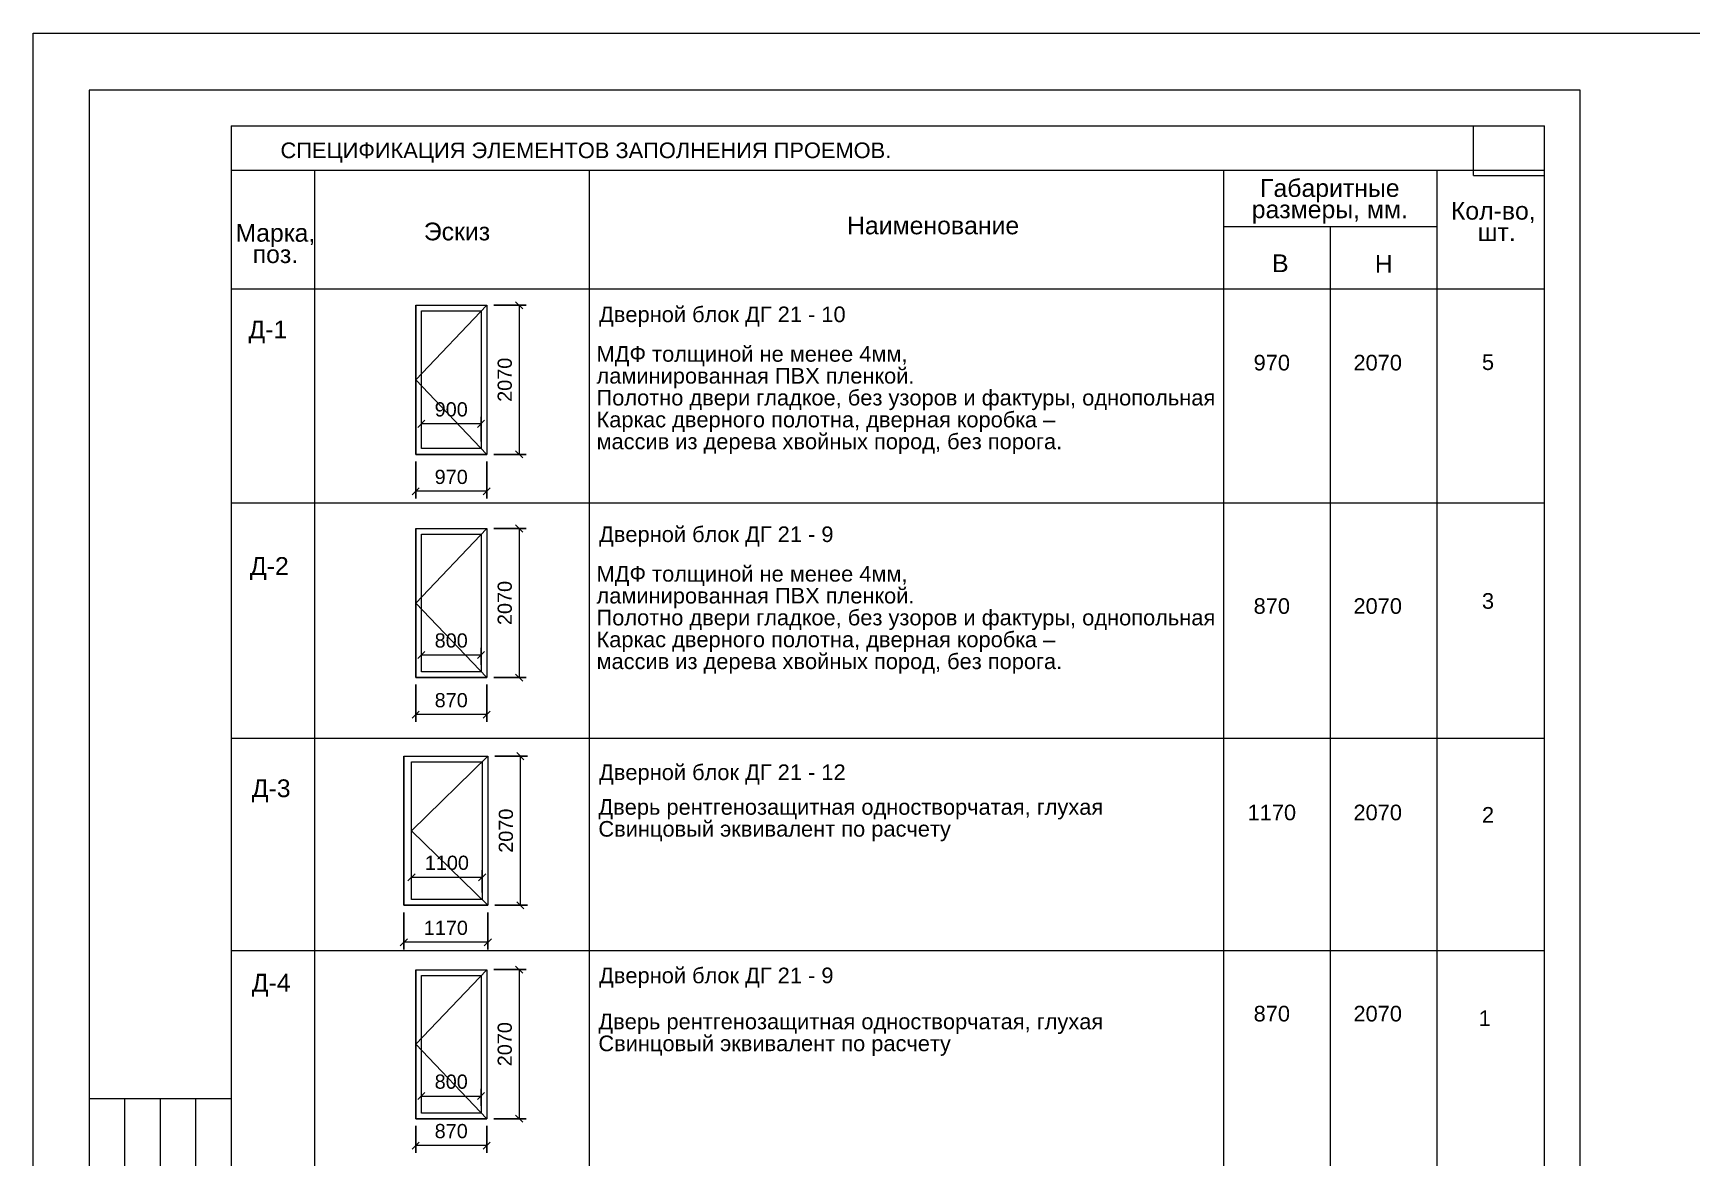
# Model space of a CAD drawing. Header units: metres. Extents: x 14591 to 15202, y 5442 to 5571.
# Drawn here: x 15049.29 to 15072.65, y 5492.99 to 5508.83 of the extents above; entities that cross this region are included whole.
import ezdxf
from ezdxf.enums import TextEntityAlignment as Align

# ---------------------------------------------------------------- set-up
doc = ezdxf.new("R2010")
doc.units = ezdxf.units.M
doc.header["$MEASUREMENT"] = 0
doc.linetypes.add('DGN Style 3', pattern=[4.89804, 3.4986, -1.39944])
doc.layers.get('Defpoints').update_dxf_attribs({"lineweight": 0})
for name, color, linetype, lineweight in [('Level 1', 7, 'Continuous', 0), ('Level 50', 7, 'Continuous', 0), ('Level 63', 7, 'Continuous', 0)]:
    doc.layers.add(name, color=color, linetype=linetype, lineweight=lineweight)
doc.styles.add('GOST 2.304', font='CS_Gost2304.shx')
doc.styles.get("Standard").update_dxf_attribs({"font": 'txt.shx', "height": 0.0025})
doc.styles.add('Style-Arial', font='arial.ttf')
doc.styles.add('Style-txt', font='txt.shx')
doc.dimstyles.new('100', dxfattribs={"dimtxt": 0.25, "dimasz": 0.1875, "dimexe": 0.125, "dimexo": 0.125, "dimgap": 0.0625, "dimtad": 1, "dimdec": 0, "dimlfac": 1000, "dimzin": 11, "dimdsep": 46, "dimtxsty": 'Style-txt', "dimblk": 'OBLIQUE', "dimcen": 0.09, "dimadec": 0, "dimazin": 3, "dimtfac": 1, "dimtdec": 0, "dimtmove": 0, "dimatfit": 3, "dimldrblk": 'TerminatorOpen', "dimfxl": 1, "dimfrac": 2, "dimtzin": 11, "dimlwd": 0, "dimlwe": 0, "dimarcsym": 0})

# ---------------------------------------------------------------- blocks, each defined once
blk = doc.blocks.new('*U289')
at = {"layer": 'Level 50', "color": 7, "linetype": 'Continuous', "lineweight": 0}
for p, q in [((10.511, 14.855), (-10.489, 14.855)), ((-10.489, 14.855), (-10.489, -14.845)), ((10.511, -14.845), (10.511, 14.855)), ((-10.489, -14.845), (10.511, -14.845))]:
    blk.add_line(p, q, dxfattribs=at)
at = {"layer": 'Level 50', "color": 7, "linetype": 'Continuous', "lineweight": 13}
for p, q in [((-8.489, 14.355), (-8.489, -14.345)), ((-8.489, 14.355), (10.011, 14.355)), ((9.011, 13.655), (9.011, 14.355)), ((10.011, -14.345), (10.011, 14.355)), ((9.011, 13.655), (10.011, 13.655))]:
    blk.add_line(p, q, dxfattribs=at)
at = {"layer": 'Level 63', "color": 7, "linetype": 'Continuous', "lineweight": 13}
for p, q in [((-10.489, 0.655), (-8.489, 0.655)), ((-10.489, 0.655), (-10.489, -5.845)), ((-9.989, 0.655), (-9.989, -5.845)), ((-9.489, 0.655), (-9.489, -5.845)), ((-8.989, 0.655), (-8.989, -5.845)), ((-9.989, -0.345), (-8.489, -0.345)), ((-9.989, -1.845), (-8.489, -1.845)), ((-9.989, -3.845), (-8.489, -3.845)), ((-10.489, -5.845), (-8.489, -5.845)), ((-9.689, -5.845), (-8.489, -5.845)), ((-9.189, -14.345), (-9.189, -5.845)), ((-9.689, -8.345), (-8.489, -8.345)), ((-8.489, -8.845), (10.011, -8.845)), ((-8.489, -8.845), (-8.489, -14.345)), ((-7.489, -8.845), (-7.489, -11.345)), ((-6.489, -8.845), (-6.489, -14.345)), ((-5.489, -8.845), (-5.489, -11.345)), ((-4.489, -8.845), (-4.489, -14.345)), ((-2.989, -8.845), (-2.989, -14.345)), ((-1.989, -8.845), (-1.989, -14.345)), ((-1.989, -9.845), (10.011, -9.845)), ((-8.489, -10.845), (-1.989, -10.845)), ((-8.489, -11.345), (-1.989, -11.345)), ((-1.989, -11.345), (10.011, -11.345)), ((-9.689, -11.845), (-8.489, -11.845)), ((5.011, -11.845), (10.011, -11.845)), ((-1.989, -12.845), (10.011, -12.845)), ((-8.489, -14.345), (10.011, -14.345))]:
    blk.add_line(p, q, dxfattribs=at)
at = {"layer": 'Level 63', "color": 7, "linetype": 'Continuous', "lineweight": 0}
for p, q in [((-8.489, -9.345), (-1.989, -9.345)), ((-8.489, -9.845), (-1.989, -9.845)), ((-8.489, -10.345), (-1.989, -10.345)), ((-8.489, -11.845), (-1.989, -11.845)), ((-8.489, -12.345), (-1.989, -12.345)), ((-8.489, -12.845), (-1.989, -12.845)), ((-8.489, -13.345), (-1.989, -13.345)), ((-8.489, -13.845), (-1.989, -13.845))]:
    blk.add_line(p, q, dxfattribs=at)
at = {"layer": 'Level 63', "color": 7, "linetype": 'Continuous', "lineweight": 13, "flags": 128}
for points in [[(-8.489, -14.345), (-9.689, -14.345), (-9.689, -5.845)], [(5.011, -11.345), (5.011, -14.345)], [(6.511, -11.345), (6.511, -12.845)], [(8.011, -11.345), (8.011, -12.845)]]:
    blk.add_lwpolyline(points, dxfattribs=at)
at = {"color": 7, "linetype": 'Continuous', "lineweight": 0, "insert": (7.559, -14.646), "char_height": 0.25, "attachment_point": 5, "line_spacing_factor": 1.214483, "style": 'Style-Arial'}
blk.add_mtext('Формат А4', dxfattribs=at)
at = {"layer": 'Level 63', "color": 7, "linetype": 'Continuous', "lineweight": 0, "style": 'Style-Arial'}
for s, p in [('Согласовано', (-10.261, -4.547)), ('Взам. инв. №', (-9.463, -7.093)), ('Подп. и дата', (-9.46, -10.136)), ('Инв. № подл.', (-9.469, -13.033))]:
    blk.add_text(s, height=0.25002, rotation=90, dxfattribs=at).set_placement(p, align=Align.MIDDLE_CENTER)
for s, p in [('Изм.', (-7.982, -11.08)), ('Кол.уч', (-7.004, -11.08)), ('Лист', (-5.966, -11.08)), ('№ док', (-5.007, -11.08)), ('Подпись', (-3.733, -11.08)), ('Дата', (-2.478, -11.08)), ('Разработ.', (-7.52, -11.576)), ('Стадия', (5.73, -11.57)), ('Лист', (7.274, -11.57)), ('Листов', (9.008, -11.57)), ('Провер.', (-7.674, -12.074)), ('Гл. спец.', (-7.608, -12.561)), ('ГАП', (-7.987, -13.103)), ('Н. контр.', (-7.613, -13.58)), ('Утв.', (-7.969, -14.047))]:
    blk.add_text(s, height=0.25, dxfattribs=at).set_placement(p, align=Align.MIDDLE_CENTER)
at = {"layer": 'Level 63', "color": 7, "linetype": 'Continuous', "lineweight": 0, "insert": (7.434, -13.597), "char_height": 0.25, "attachment_point": 5, "line_spacing_factor": 0.6, "style": 'GOST 2.304'}
blk.add_mtext('\\fArial|b0|i0|c204204|p39;ООО "НеваПроект"', dxfattribs=at)
blk = doc.blocks.new('формат А4')
at = {"layer": 'Level 50', "color": 7, "linetype": 'Continuous', "lineweight": 0}
blk.add_blockref('*U289', (10.489, -14.855), dxfattribs=at)
blk = doc.blocks.new('_Oblique')
at = {"color": 0, "linetype": 'ByBlock', "lineweight": -2}
blk.add_line((0.5, 0.5), (-0.5, -0.5), dxfattribs=at)
blk = doc.blocks.new('*D290')
at = {"color": 0, "linetype": 'Continuous', "lineweight": -2, "transparency": 16777216}
for p, q in [((15054.678, 5499.654), (15054.678, 5499.132)), ((15055.678, 5499.654), (15055.678, 5499.132))]:
    blk.add_line(p, q, dxfattribs=at)
at = {"color": 0, "linetype": 'Continuous', "lineweight": 0, "transparency": 16777216}
blk.add_line((15055.678, 5499.232), (15054.678, 5499.232), dxfattribs=at)
at = {"layer": 'Defpoints', "color": 0, "linetype": 'Continuous', "lineweight": 40, "transparency": 16777216}
for p in [(15054.678, 5499.754), (15055.678, 5499.754), (15054.678, 5499.232)]:
    blk.add_point(p, dxfattribs=at)
at = {"color": 0, "linetype": 'Continuous', "lineweight": 0, "transparency": 16777216, "xscale": 0.1, "yscale": 0.1, "zscale": 0.1, "rotation": 180}
blk.add_blockref('_Oblique', (15054.678, 5499.232), dxfattribs=at)
at = {"color": 0, "linetype": 'Continuous', "lineweight": 0, "transparency": 16777216, "xscale": 0.1, "yscale": 0.1, "zscale": 0.1}
blk.add_blockref('_Oblique', (15055.678, 5499.232), dxfattribs=at)
at = {"color": 0, "linetype": 'Continuous', "lineweight": 0, "transparency": 16777216, "insert": (15055.178, 5499.434), "char_height": 0.2, "attachment_point": 5, "style": 'Style-Arial'}
blk.add_mtext('870', dxfattribs=at)
blk = doc.blocks.new('TerminatorOpen')
at = {"color": 0, "linetype": 'ByBlock', "lineweight": -2}
for q in [(-1, 0.5), (-1, 0), (-1, -0.5)]:
    blk.add_line((0, 0), q, dxfattribs=at)
blk = doc.blocks.new('*D291')
at = {"color": 0, "linetype": 'Continuous', "lineweight": -2, "transparency": 16777216}
for p, q in [((15054.678, 5502.798), (15054.678, 5502.277)), ((15055.678, 5502.798), (15055.678, 5502.277))]:
    blk.add_line(p, q, dxfattribs=at)
at = {"color": 0, "linetype": 'Continuous', "lineweight": 0, "transparency": 16777216}
blk.add_line((15055.678, 5502.377), (15054.678, 5502.377), dxfattribs=at)
at = {"layer": 'Defpoints', "color": 0, "linetype": 'Continuous', "lineweight": 40, "transparency": 16777216}
for p in [(15054.678, 5502.898), (15055.678, 5502.898), (15054.678, 5502.377)]:
    blk.add_point(p, dxfattribs=at)
at = {"color": 0, "linetype": 'Continuous', "lineweight": 0, "transparency": 16777216, "xscale": 0.1, "yscale": 0.1, "zscale": 0.1, "rotation": 180}
blk.add_blockref('_Oblique', (15054.678, 5502.377), dxfattribs=at)
at = {"color": 0, "linetype": 'Continuous', "lineweight": 0, "transparency": 16777216, "xscale": 0.1, "yscale": 0.1, "zscale": 0.1}
blk.add_blockref('_Oblique', (15055.678, 5502.377), dxfattribs=at)
at = {"color": 0, "linetype": 'Continuous', "lineweight": 0, "transparency": 16777216, "insert": (15055.178, 5502.579), "char_height": 0.2, "attachment_point": 5, "style": 'Style-Arial'}
blk.add_mtext('970', dxfattribs=at)
blk = doc.blocks.new('*D292')
at = {"color": 7, "linetype": 'Continuous', "lineweight": 0, "transparency": 16777216}
for p, q in [((15054.758, 5503.078), (15054.758, 5503.428)), ((15055.598, 5503.078), (15055.598, 5503.428))]:
    blk.add_line(p, q, dxfattribs=at)
at = {"color": 0, "linetype": 'Continuous', "lineweight": 0, "transparency": 16777216}
blk.add_line((15055.598, 5503.328), (15054.758, 5503.328), dxfattribs=at)
at = {"layer": 'Defpoints', "color": 0, "linetype": 'Continuous', "lineweight": 40, "transparency": 16777216}
for p in [(15054.758, 5503.328), (15054.758, 5502.978), (15055.598, 5502.978)]:
    blk.add_point(p, dxfattribs=at)
at = {"color": 0, "linetype": 'Continuous', "lineweight": 0, "transparency": 16777216, "xscale": 0.1, "yscale": 0.1, "zscale": 0.1, "rotation": 180}
blk.add_blockref('_Oblique', (15054.758, 5503.328), dxfattribs=at)
at = {"color": 0, "linetype": 'Continuous', "lineweight": 0, "transparency": 16777216, "xscale": 0.1, "yscale": 0.1, "zscale": 0.1}
blk.add_blockref('_Oblique', (15055.598, 5503.328), dxfattribs=at)
at = {"color": 0, "linetype": 'Continuous', "lineweight": 0, "transparency": 16777216, "insert": (15055.178, 5503.53), "char_height": 0.2, "attachment_point": 5, "style": 'Style-Arial'}
blk.add_mtext('900', dxfattribs=at)
blk = doc.blocks.new('*D293')
at = {"color": 0, "linetype": 'Continuous', "lineweight": -2, "transparency": 16777216}
for p, q in [((15055.778, 5504.998), (15056.235, 5504.998)), ((15055.778, 5502.898), (15056.235, 5502.898))]:
    blk.add_line(p, q, dxfattribs=at)
at = {"color": 0, "linetype": 'Continuous', "lineweight": 0, "transparency": 16777216}
blk.add_line((15056.135, 5504.998), (15056.135, 5502.898), dxfattribs=at)
at = {"layer": 'Defpoints', "color": 0, "linetype": 'Continuous', "lineweight": 40, "transparency": 16777216}
for p in [(15055.678, 5504.998), (15055.678, 5502.898), (15056.135, 5502.898)]:
    blk.add_point(p, dxfattribs=at)
at = {"color": 0, "linetype": 'Continuous', "lineweight": 0, "transparency": 16777216, "xscale": 0.1, "yscale": 0.1, "zscale": 0.1}
for p, rotation in [((15056.135, 5504.998), 90), ((15056.135, 5502.898), 270)]:
    blk.add_blockref('_Oblique', p, dxfattribs=dict(at, rotation=rotation))
at = {"color": 0, "linetype": 'Continuous', "lineweight": 0, "transparency": 16777216, "insert": (15055.933, 5503.948), "char_height": 0.2, "attachment_point": 5, "rotation": 90, "style": 'Style-Arial'}
blk.add_mtext('2070', dxfattribs=at)
blk = doc.blocks.new('*D294')
at = {"color": 7, "linetype": 'Continuous', "lineweight": 0, "transparency": 16777216}
for p, q in [((15054.758, 5499.934), (15054.758, 5500.173)), ((15055.598, 5499.934), (15055.598, 5500.173))]:
    blk.add_line(p, q, dxfattribs=at)
at = {"color": 0, "linetype": 'Continuous', "lineweight": 0, "transparency": 16777216}
blk.add_line((15054.758, 5500.073), (15055.598, 5500.073), dxfattribs=at)
at = {"layer": 'Defpoints', "color": 0, "linetype": 'Continuous', "lineweight": 40, "transparency": 16777216}
for p in [(15055.598, 5500.073), (15054.758, 5499.834), (15055.598, 5499.834)]:
    blk.add_point(p, dxfattribs=at)
at = {"color": 0, "linetype": 'Continuous', "lineweight": 0, "transparency": 16777216, "xscale": 0.1, "yscale": 0.1, "zscale": 0.1, "rotation": 180}
blk.add_blockref('_Oblique', (15054.758, 5500.073), dxfattribs=at)
at = {"color": 0, "linetype": 'Continuous', "lineweight": 0, "transparency": 16777216, "xscale": 0.1, "yscale": 0.1, "zscale": 0.1}
blk.add_blockref('_Oblique', (15055.598, 5500.073), dxfattribs=at)
at = {"color": 0, "linetype": 'Continuous', "lineweight": 0, "transparency": 16777216, "insert": (15055.178, 5500.275), "char_height": 0.2, "attachment_point": 5, "style": 'Style-Arial'}
blk.add_mtext('800', dxfattribs=at)
blk = doc.blocks.new('*D295')
at = {"color": 0, "linetype": 'Continuous', "lineweight": -2, "transparency": 16777216}
for p, q in [((15055.778, 5501.854), (15056.235, 5501.854)), ((15055.778, 5499.754), (15056.235, 5499.754))]:
    blk.add_line(p, q, dxfattribs=at)
at = {"color": 0, "linetype": 'Continuous', "lineweight": 0, "transparency": 16777216}
blk.add_line((15056.135, 5501.854), (15056.135, 5499.754), dxfattribs=at)
at = {"layer": 'Defpoints', "color": 0, "linetype": 'Continuous', "lineweight": 40, "transparency": 16777216}
for p in [(15055.678, 5501.854), (15055.678, 5499.754), (15056.135, 5499.754)]:
    blk.add_point(p, dxfattribs=at)
at = {"color": 0, "linetype": 'Continuous', "lineweight": 0, "transparency": 16777216, "xscale": 0.1, "yscale": 0.1, "zscale": 0.1}
for p, rotation in [((15056.135, 5501.854), 90), ((15056.135, 5499.754), 270)]:
    blk.add_blockref('_Oblique', p, dxfattribs=dict(at, rotation=rotation))
at = {"color": 0, "linetype": 'Continuous', "lineweight": 0, "transparency": 16777216, "insert": (15055.933, 5500.804), "char_height": 0.2, "attachment_point": 5, "rotation": 90, "style": 'Style-Arial'}
blk.add_mtext('2070', dxfattribs=at)
blk = doc.blocks.new('*D296')
at = {"color": 0, "linetype": 'Continuous', "lineweight": -2, "transparency": 16777216}
for p, q in [((15054.51, 5496.447), (15054.51, 5495.926)), ((15055.694, 5496.447), (15055.694, 5495.926))]:
    blk.add_line(p, q, dxfattribs=at)
at = {"color": 0, "linetype": 'Continuous', "lineweight": 0, "transparency": 16777216}
blk.add_line((15055.694, 5496.026), (15054.51, 5496.026), dxfattribs=at)
at = {"layer": 'Defpoints', "color": 0, "linetype": 'Continuous', "lineweight": 40, "transparency": 16777216}
for p in [(15054.51, 5496.547), (15055.694, 5496.547), (15054.51, 5496.026)]:
    blk.add_point(p, dxfattribs=at)
at = {"color": 0, "linetype": 'Continuous', "lineweight": 0, "transparency": 16777216, "xscale": 0.1, "yscale": 0.1, "zscale": 0.1, "rotation": 180}
blk.add_blockref('_Oblique', (15054.51, 5496.026), dxfattribs=at)
at = {"color": 0, "linetype": 'Continuous', "lineweight": 0, "transparency": 16777216, "xscale": 0.1, "yscale": 0.1, "zscale": 0.1}
blk.add_blockref('_Oblique', (15055.694, 5496.026), dxfattribs=at)
at = {"color": 0, "linetype": 'Continuous', "lineweight": 0, "transparency": 16777216, "insert": (15055.102, 5496.228), "char_height": 0.2, "attachment_point": 5, "style": 'Style-Arial'}
blk.add_mtext('1170', dxfattribs=at)
blk = doc.blocks.new('*D297')
at = {"color": 7, "linetype": 'Continuous', "lineweight": 0, "transparency": 16777216}
for p, q in [((15054.619, 5496.727), (15054.619, 5497.041)), ((15055.614, 5496.727), (15055.614, 5497.041))]:
    blk.add_line(p, q, dxfattribs=at)
at = {"color": 0, "linetype": 'Continuous', "lineweight": 0, "transparency": 16777216}
blk.add_line((15054.619, 5496.941), (15055.614, 5496.941), dxfattribs=at)
at = {"layer": 'Defpoints', "color": 0, "linetype": 'Continuous', "lineweight": 40, "transparency": 16777216}
for p in [(15055.614, 5496.941), (15054.619, 5496.627), (15055.614, 5496.627)]:
    blk.add_point(p, dxfattribs=at)
at = {"color": 0, "linetype": 'Continuous', "lineweight": 0, "transparency": 16777216, "xscale": 0.1, "yscale": 0.1, "zscale": 0.1, "rotation": 180}
blk.add_blockref('_Oblique', (15054.619, 5496.941), dxfattribs=at)
at = {"color": 0, "linetype": 'Continuous', "lineweight": 0, "transparency": 16777216, "xscale": 0.1, "yscale": 0.1, "zscale": 0.1}
blk.add_blockref('_Oblique', (15055.614, 5496.941), dxfattribs=at)
at = {"color": 0, "linetype": 'Continuous', "lineweight": 0, "transparency": 16777216, "insert": (15055.117, 5497.144), "char_height": 0.2, "attachment_point": 5, "style": 'Style-Arial'}
blk.add_mtext('1100', dxfattribs=at)
blk = doc.blocks.new('*D298')
at = {"color": 0, "linetype": 'Continuous', "lineweight": -2, "transparency": 16777216}
for p, q in [((15055.794, 5498.647), (15056.251, 5498.647)), ((15055.794, 5496.547), (15056.251, 5496.547))]:
    blk.add_line(p, q, dxfattribs=at)
at = {"color": 0, "linetype": 'Continuous', "lineweight": 0, "transparency": 16777216}
blk.add_line((15056.151, 5498.647), (15056.151, 5496.547), dxfattribs=at)
at = {"layer": 'Defpoints', "color": 0, "linetype": 'Continuous', "lineweight": 40, "transparency": 16777216}
for p in [(15055.694, 5498.647), (15055.694, 5496.547), (15056.151, 5496.547)]:
    blk.add_point(p, dxfattribs=at)
at = {"color": 0, "linetype": 'Continuous', "lineweight": 0, "transparency": 16777216, "xscale": 0.1, "yscale": 0.1, "zscale": 0.1}
for p, rotation in [((15056.151, 5498.647), 90), ((15056.151, 5496.547), 270)]:
    blk.add_blockref('_Oblique', p, dxfattribs=dict(at, rotation=rotation))
at = {"color": 0, "linetype": 'Continuous', "lineweight": 0, "transparency": 16777216, "insert": (15055.949, 5497.597), "char_height": 0.2, "attachment_point": 5, "rotation": 90, "style": 'Style-Arial'}
blk.add_mtext('2070', dxfattribs=at)
blk = doc.blocks.new('*D299')
at = {"color": 0, "linetype": 'Continuous', "lineweight": -2, "transparency": 16777216}
for p, q in [((15054.678, 5493.44), (15054.678, 5493.062)), ((15055.678, 5493.44), (15055.678, 5493.062))]:
    blk.add_line(p, q, dxfattribs=at)
at = {"color": 0, "linetype": 'Continuous', "lineweight": 0, "transparency": 16777216}
blk.add_line((15055.678, 5493.162), (15054.678, 5493.162), dxfattribs=at)
at = {"layer": 'Defpoints', "color": 0, "linetype": 'Continuous', "lineweight": 40, "transparency": 16777216}
for p in [(15054.678, 5493.54), (15055.678, 5493.54), (15054.678, 5493.162)]:
    blk.add_point(p, dxfattribs=at)
at = {"color": 0, "linetype": 'Continuous', "lineweight": 0, "transparency": 16777216, "xscale": 0.1, "yscale": 0.1, "zscale": 0.1, "rotation": 180}
blk.add_blockref('_Oblique', (15054.678, 5493.162), dxfattribs=at)
at = {"color": 0, "linetype": 'Continuous', "lineweight": 0, "transparency": 16777216, "xscale": 0.1, "yscale": 0.1, "zscale": 0.1}
blk.add_blockref('_Oblique', (15055.678, 5493.162), dxfattribs=at)
at = {"color": 0, "linetype": 'Continuous', "lineweight": 0, "transparency": 16777216, "insert": (15055.178, 5493.365), "char_height": 0.2, "attachment_point": 5, "style": 'Style-Arial'}
blk.add_mtext('870', dxfattribs=at)
blk = doc.blocks.new('*D300')
at = {"color": 7, "linetype": 'Continuous', "lineweight": 0, "transparency": 16777216}
for p, q in [((15054.758, 5493.72), (15054.758, 5493.959)), ((15055.598, 5493.72), (15055.598, 5493.959))]:
    blk.add_line(p, q, dxfattribs=at)
at = {"color": 0, "linetype": 'Continuous', "lineweight": 0, "transparency": 16777216}
blk.add_line((15054.758, 5493.859), (15055.598, 5493.859), dxfattribs=at)
at = {"layer": 'Defpoints', "color": 0, "linetype": 'Continuous', "lineweight": 40, "transparency": 16777216}
for p in [(15055.598, 5493.859), (15054.758, 5493.62), (15055.598, 5493.62)]:
    blk.add_point(p, dxfattribs=at)
at = {"color": 0, "linetype": 'Continuous', "lineweight": 0, "transparency": 16777216, "xscale": 0.1, "yscale": 0.1, "zscale": 0.1, "rotation": 180}
blk.add_blockref('_Oblique', (15054.758, 5493.859), dxfattribs=at)
at = {"color": 0, "linetype": 'Continuous', "lineweight": 0, "transparency": 16777216, "xscale": 0.1, "yscale": 0.1, "zscale": 0.1}
blk.add_blockref('_Oblique', (15055.598, 5493.859), dxfattribs=at)
at = {"color": 0, "linetype": 'Continuous', "lineweight": 0, "transparency": 16777216, "insert": (15055.178, 5494.061), "char_height": 0.2, "attachment_point": 5, "style": 'Style-Arial'}
blk.add_mtext('800', dxfattribs=at)
blk = doc.blocks.new('*D301')
at = {"color": 0, "linetype": 'Continuous', "lineweight": -2, "transparency": 16777216}
for p, q in [((15055.778, 5495.64), (15056.235, 5495.64)), ((15055.778, 5493.54), (15056.235, 5493.54))]:
    blk.add_line(p, q, dxfattribs=at)
at = {"color": 0, "linetype": 'Continuous', "lineweight": 0, "transparency": 16777216}
blk.add_line((15056.135, 5495.64), (15056.135, 5493.54), dxfattribs=at)
at = {"layer": 'Defpoints', "color": 0, "linetype": 'Continuous', "lineweight": 40, "transparency": 16777216}
for p in [(15055.678, 5495.64), (15055.678, 5493.54), (15056.135, 5493.54)]:
    blk.add_point(p, dxfattribs=at)
at = {"color": 0, "linetype": 'Continuous', "lineweight": 0, "transparency": 16777216, "xscale": 0.1, "yscale": 0.1, "zscale": 0.1}
for p, rotation in [((15056.135, 5495.64), 90), ((15056.135, 5493.54), 270)]:
    blk.add_blockref('_Oblique', p, dxfattribs=dict(at, rotation=rotation))
at = {"color": 0, "linetype": 'Continuous', "lineweight": 0, "transparency": 16777216, "insert": (15055.933, 5494.59), "char_height": 0.2, "attachment_point": 5, "rotation": 90, "style": 'Style-Arial'}
blk.add_mtext('2070', dxfattribs=at)

msp = doc.modelspace()

# ---------------------------------------------------------------- linework, layer by layer
at = {"color": 7, "linetype": 'Continuous', "lineweight": 13, "ltscale": 0.001}
for p, q in [((15052.07766361, 5506.9019515), (15070.57766361, 5506.9019515)), ((15053.25553276, 5486.35994743), (15053.25553276, 5506.9019515)), ((15057.12477445, 5486.35994743), (15057.12477445, 5506.9019515)), ((15066.06007422, 5486.35994743), (15066.06007422, 5506.9019515)), ((15069.06007422, 5506.9019515), (15069.06007422, 5506.1019515)), ((15069.06007422, 5506.1019515), (15066.06007422, 5506.1019515)), ((15067.56007422, 5486.35994743), (15067.56007422, 5506.1019515)), ((15069.06007422, 5506.1019515), (15069.06007422, 5486.35994743)), ((15052.07766361, 5505.23068933), (15070.57766361, 5505.23068933)), ((15052.07766361, 5502.21532576), (15070.57766361, 5502.21532576)), ((15052.07766361, 5498.90044403), (15070.57766361, 5498.90044403)), ((15052.07766361, 5495.90852668), (15070.57766361, 5495.90852668))]:
    msp.add_line(p, q, dxfattribs=at)
at = {"layer": 'Level 63', "color": 7, "linetype": 'Continuous', "lineweight": 13}
for p, q in [((15054.67798389, 5504.99790214), (15055.67798389, 5504.99790214)), ((15054.67798389, 5504.99790214), (15054.67798389, 5502.89790214)), ((15055.67798389, 5504.99790214), (15055.67798389, 5502.89790214)), ((15054.67798389, 5502.89790214), (15055.67798389, 5502.89790214)), ((15054.67798389, 5501.85355329), (15055.67798389, 5501.85355329)), ((15054.67798389, 5501.85355329), (15054.67798389, 5499.75355329)), ((15055.67798389, 5501.85355329), (15055.67798389, 5499.75355329)), ((15054.67798389, 5499.75355329), (15055.67798389, 5499.75355329)), ((15054.50990528, 5498.6471406), (15054.50990528, 5496.5471406)), ((15054.50990528, 5498.6471406), (15055.69439014, 5498.6471406)), ((15055.69439014, 5498.6471406), (15055.69439014, 5496.5471406)), ((15054.50990528, 5496.5471406), (15055.69439014, 5496.5471406)), ((15054.67798389, 5495.63964062), (15055.67798389, 5495.63964062)), ((15054.67798389, 5495.63964062), (15054.67798389, 5493.53964062)), ((15055.67798389, 5495.63964062), (15055.67798389, 5493.53964062)), ((15054.67798389, 5493.53964062), (15055.67798389, 5493.53964062))]:
    msp.add_line(p, q, dxfattribs=at)
at = {"layer": 'Level 63', "color": 5, "linetype": 'Continuous', "lineweight": 13, "flags": 128}
msp.add_lwpolyline([(15049.29027593, 5508.82994608), (15114.71282392, 5508.82994608), (15114.71282392, 5477.71598835), (15049.29027593, 5477.71598835), (15049.29027593, 5508.82994608)], close=True, dxfattribs=at)
at = {"layer": 'Level 63', "color": 7, "linetype": 'DGN Style 3', "lineweight": 0, "flags": 128}
for points in [[(15055.67798389, 5504.99790214), (15054.67798389, 5503.94790214), (15055.67798389, 5502.89790214)], [(15055.67798389, 5501.85355329), (15054.67798389, 5500.80355329), (15055.67798389, 5499.75355329)], [(15055.69439014, 5498.6471406), (15054.6187181, 5497.5971406), (15055.69439014, 5496.5471406)], [(15055.67798389, 5495.63964062), (15054.67798389, 5494.58964062), (15055.67798389, 5493.53964062)]]:
    msp.add_lwpolyline(points, dxfattribs=at)
at = {"layer": 'Level 63', "color": 7, "linetype": 'Continuous', "lineweight": 0, "flags": 128}
for points in [[(15054.67798389, 5504.99790214), (15055.67798389, 5504.99790214), (15055.67798389, 5502.89790214), (15054.67798389, 5502.89790214), (15054.67798389, 5504.99790214)], [(15054.75798389, 5504.91790214), (15055.59798389, 5504.91790214), (15055.59798389, 5502.97790214), (15054.75798389, 5502.97790214), (15054.75798389, 5504.91790214)], [(15054.67798389, 5501.85355329), (15055.67798389, 5501.85355329), (15055.67798389, 5499.75355329), (15054.67798389, 5499.75355329), (15054.67798389, 5501.85355329)], [(15054.75798389, 5501.77355329), (15055.59798389, 5501.77355329), (15055.59798389, 5499.83355329), (15054.75798389, 5499.83355329), (15054.75798389, 5501.77355329)], [(15054.50990528, 5498.6471406), (15055.69439014, 5498.6471406), (15055.69439014, 5496.5471406), (15054.50990528, 5496.5471406), (15054.50990528, 5498.6471406)], [(15054.6187181, 5498.5671406), (15055.61439014, 5498.5671406), (15055.61439014, 5496.6271406), (15054.6187181, 5496.6271406), (15054.6187181, 5498.5671406)], [(15054.67798389, 5495.63964062), (15055.67798389, 5495.63964062), (15055.67798389, 5493.53964062), (15054.67798389, 5493.53964062), (15054.67798389, 5495.63964062)], [(15054.75798389, 5495.55964062), (15055.59798389, 5495.55964062), (15055.59798389, 5493.61964062), (15054.75798389, 5493.61964062), (15054.75798389, 5495.55964062)]]:
    msp.add_lwpolyline(points, close=True, dxfattribs=at)

# ---------------------------------------------------------------- block references
at = {"layer": 'Level 50', "color": 7, "linetype": 'Continuous', "lineweight": 0}
msp.add_blockref('формат А4', (15050.07766361, 5508.02553374), dxfattribs=at)

# ---------------------------------------------------------------- texts
at = {"color": 7, "linetype": 'Continuous', "lineweight": 0, "style": 'Style-Arial'}
msp.add_text('Д-1', height=0.25, dxfattribs=at).set_placement((15052.5961104, 5504.6567013), align=Align.MIDDLE_CENTER)
at = {"color": 7, "linetype": 'Continuous', "lineweight": 13, "style": 'Style-Arial'}
for s, p in [('Д-2', (15052.34304968, 5501.45058712)), ('Д-3', (15052.36859841, 5498.31968989)), ('Д-4', (15052.36859841, 5495.58111881))]:
    msp.add_text(s, height=0.25, dxfattribs=at).set_placement(p, align=Align.TOP_LEFT)
at = {"color": 7, "linetype": 'Continuous', "lineweight": 13, "line_spacing_factor": 0.72}
for s, insert, char_height, attachment_point in [('\\fArial|b0|i0|c204204|p39;СПЕЦИФИКАЦИЯ ЭЛЕМЕНТОВ ЗАПОЛНЕНИЯ ПРОЕМОВ.', (15052.77363515, 5507.00626823), 0.22, 7), ('\\fArial|b0|i0|c204204|p39;Марка,\\Pпоз.', (15052.70181999, 5505.86581975), 0.25, 5), ('\\fArial|b0|i0|c204204|p39;Эскиз\\P', (15055.2589229, 5506.03490868), 0.25, 5), ('\\fArial|b0|i0|c204204|p39;Наименование', (15061.96509385, 5506.12021803), 0.25, 5), ('\\fArial|b0|i0|c204204|p39;В', (15066.73872466, 5505.4640746), 0.25, 7), ('\\fArial|b0|i0|c204204|p39;H', (15068.18586359, 5505.45561242), 0.25, 7)]:
    msp.add_mtext(s, dxfattribs=dict(at, insert=insert, char_height=char_height, attachment_point=attachment_point))
at = {"color": 7, "linetype": 'Continuous', "lineweight": 0, "char_height": 0.25, "attachment_point": 2, "line_spacing_factor": 0.72}
for s, insert in [('\\fArial|b0|i0|c204204|p39;Габаритные\\Pразмеры, мм.', (15067.55215351, 5506.77366408)), ('\\fArial|b0|i0|c204204|p39;Кол-во,\\P шт.', (15069.8542867, 5506.45366031))]:
    msp.add_mtext(s, dxfattribs=dict(at, insert=insert))
at = {"color": 7, "linetype": 'Continuous', "lineweight": 13, "char_height": 0.22, "attachment_point": 1, "line_spacing_factor": 0.84, "style": 'Style-Arial'}
for insert in [(15057.25045438, 5498.04134211), (15057.25045438, 5495.01977809)]:
    msp.add_mtext('Дверь рентгенозащитная одностворчатая, глухая \\PСвинцовый эквивалент по расчету', dxfattribs=dict(at, insert=insert))
at = {"layer": 'Level 1', "color": 7, "linetype": 'Continuous', "lineweight": 0, "style": 'Style-Arial'}
for s, p in [('5', (15069.69501376, 5504.3059217)), ('3', (15069.69501376, 5500.94288787)), ('2', (15069.69501376, 5497.93025718)), ('1', (15069.64925718, 5495.0664039))]:
    msp.add_text(s, height=0.22, dxfattribs=at).set_placement(p, align=Align.TOP_LEFT)
at = {"layer": 'Level 1', "color": 7, "linetype": 'Continuous', "lineweight": 0, "char_height": 0.22, "attachment_point": 1, "line_spacing_factor": 0.84, "style": 'Style-Arial'}
for s, insert in [('Дверной блок ДГ 21 - 10', (15057.25960652, 5504.97970176)), ('МДФ толщиной не менее 4мм, \\Pламинированная ПВХ пленкой. \\PПолотно двери гладкое, без узоров и фактуры, однопольная\\PКаркас дверного полотна, дверная коробка – \\Pмассив из дерева хвойных пород, без порога.', (15057.22446909, 5504.42230501)), ('Дверной блок ДГ 21 - 9', (15057.25960652, 5501.88263635)), ('МДФ толщиной не менее 4мм, \\Pламинированная ПВХ пленкой. \\PПолотно двери гладкое, без узоров и фактуры, однопольная\\PКаркас дверного полотна, дверная коробка – \\Pмассив из дерева хвойных пород, без порога.', (15057.22446909, 5501.3252396)), ('Дверной блок ДГ 21 - 12', (15057.25960652, 5498.53021912)), ('Дверной блок ДГ 21 - 9', (15057.25960652, 5495.66872368))]:
    msp.add_mtext(s, dxfattribs=dict(at, insert=insert))
at = {"layer": 'Level 63', "color": 7, "linetype": 'Continuous', "lineweight": 0, "style": 'Style-Arial'}
for s, p in [('970', (15066.7351979, 5504.18962784)), ('2070', (15068.22669362, 5504.18962784)), ('870', (15066.7351979, 5500.76157834)), ('2070', (15068.22669362, 5500.76157834)), ('1170', (15066.7351979, 5497.85364669)), ('2070', (15068.22669362, 5497.85364669)), ('870', (15066.7351979, 5495.02050008)), ('2070', (15068.22669362, 5495.02050008))]:
    msp.add_text(s, height=0.22, dxfattribs=at).set_placement(p, align=Align.MIDDLE_CENTER)

# ---------------------------------------------------------------- dimensions: what is measured, and where the dimension line sits
at = {"color": 7, "linetype": 'Continuous', "lineweight": 0}
for base, p1, p2, angle, text, override, picture, middle in [((15056.13496941, 5502.89790214), (15055.67798389, 5504.99790214), (15055.67798389, 5502.89790214), 270, '2070', {"dimtxt": 0.2, "dimasz": 0.1, "dimexe": 0.1, "dimexo": 0.1, "dimgap": 0.1, "dimdec": 4, "dimtxsty": 'Style-Arial', "dimtdec": 4, "dimtofl": 0, "dimfrac": 0, "dimlwe": 65534}, '*D293', (15055.93285481, 5503.94790214)), ((15054.75798389, 5503.32782466), (15055.59798389, 5502.97790214), (15054.75798389, 5502.97790214), 180, '900', {"dimtxt": 0.2, "dimasz": 0.1, "dimexe": 0.1, "dimexo": 0.1, "dimgap": 0.1, "dimdec": 4, "dimtxsty": 'Style-Arial', "dimclre": 7, "dimtdec": 4, "dimtofl": 0, "dimfrac": 0}, '*D292', (15055.17798389, 5503.52993926)), ((15054.67798389, 5502.3766561), (15055.67798389, 5502.89790214), (15054.67798389, 5502.89790214), 180, '970', {"dimtxt": 0.2, "dimasz": 0.1, "dimexe": 0.1, "dimexo": 0.1, "dimgap": 0.1, "dimdec": 4, "dimtxsty": 'Style-Arial', "dimtdec": 4, "dimtofl": 0, "dimfrac": 0, "dimlwe": 65534}, '*D291', (15055.17798389, 5502.5787707)), ((15056.13496941, 5499.75355329), (15055.67798389, 5501.85355329), (15055.67798389, 5499.75355329), 270, '2070', {"dimtxt": 0.2, "dimasz": 0.1, "dimexe": 0.1, "dimexo": 0.1, "dimgap": 0.1, "dimdec": 4, "dimtxsty": 'Style-Arial', "dimtdec": 4, "dimtofl": 0, "dimfrac": 0, "dimlwe": 65534}, '*D295', (15055.93285481, 5500.80355329)), ((15054.67798389, 5499.23230725), (15055.67798389, 5499.75355329), (15054.67798389, 5499.75355329), 180, '870', {"dimtxt": 0.2, "dimasz": 0.1, "dimexe": 0.1, "dimexo": 0.1, "dimgap": 0.1, "dimdec": 4, "dimtxsty": 'Style-Arial', "dimtdec": 4, "dimtofl": 0, "dimfrac": 0, "dimlwe": 65534}, '*D290', (15055.17798389, 5499.43442185)), ((15056.15137566, 5496.5471406), (15055.69439014, 5498.6471406), (15055.69439014, 5496.5471406), 270, '2070', {"dimtxt": 0.2, "dimasz": 0.1, "dimexe": 0.1, "dimexo": 0.1, "dimgap": 0.1, "dimdec": 4, "dimtxsty": 'Style-Arial', "dimtdec": 4, "dimtofl": 0, "dimfrac": 0, "dimlwe": 65534}, '*D298', (15055.94926106, 5497.5971406)), ((15054.50990528, 5496.02589456), (15055.69439014, 5496.5471406), (15054.50990528, 5496.5471406), 180, '1170', {"dimtxt": 0.2, "dimasz": 0.1, "dimexe": 0.1, "dimexo": 0.1, "dimgap": 0.1, "dimdec": 4, "dimtxsty": 'Style-Arial', "dimtdec": 4, "dimtofl": 0, "dimfrac": 0, "dimlwe": 65534}, '*D296', (15055.10214771, 5496.22800916)), ((15056.13496941, 5493.53964062), (15055.67798389, 5495.63964062), (15055.67798389, 5493.53964062), 270, '2070', {"dimtxt": 0.2, "dimasz": 0.1, "dimexe": 0.1, "dimexo": 0.1, "dimgap": 0.1, "dimdec": 4, "dimtxsty": 'Style-Arial', "dimtdec": 4, "dimtofl": 0, "dimfrac": 0, "dimlwe": 65534}, '*D301', (15055.93285481, 5494.58964062)), ((15054.67798389, 5493.16242177), (15055.67798389, 5493.53964062), (15054.67798389, 5493.53964062), 180, '870', {"dimtxt": 0.2, "dimasz": 0.1, "dimexe": 0.1, "dimexo": 0.1, "dimgap": 0.1, "dimdec": 4, "dimtxsty": 'Style-Arial', "dimtdec": 4, "dimtofl": 0, "dimfrac": 0, "dimlwe": 65534}, '*D299', (15055.17798389, 5493.36453637))]:
    dim = msp.add_linear_dim(base=base, p1=p1, p2=p2, angle=angle, text=text, dimstyle='100', override=override, dxfattribs=at)
    dim.commit()
    dim.dimension.update_dxf_attribs({"geometry": picture, "text_midpoint": middle})
for base, p1, p2, text, picture, middle in [((15055.59798389, 5500.07257555), (15054.75798389, 5499.83355329), (15055.59798389, 5499.83355329), '800', '*D294', (15055.17798389, 5500.27469015)), ((15055.61439014, 5496.94145365), (15054.6187181, 5496.6271406), (15055.61439014, 5496.6271406), '1100', '*D297', (15055.11655412, 5497.14356825)), ((15055.59798389, 5493.85866288), (15054.75798389, 5493.61964062), (15055.59798389, 5493.61964062), '800', '*D300', (15055.17798389, 5494.06077748))]:
    dim = msp.add_linear_dim(base=base, p1=p1, p2=p2, text=text, dimstyle='100', override={"dimtxt": 0.2, "dimasz": 0.1, "dimexe": 0.1, "dimexo": 0.1, "dimgap": 0.1, "dimdec": 4, "dimtxsty": 'Style-Arial', "dimclre": 7, "dimtdec": 4, "dimtofl": 0, "dimfrac": 0}, dxfattribs=at)
    dim.commit()
    dim.dimension.update_dxf_attribs({"geometry": picture, "text_midpoint": middle})

doc.saveas('drawing.dxf')
